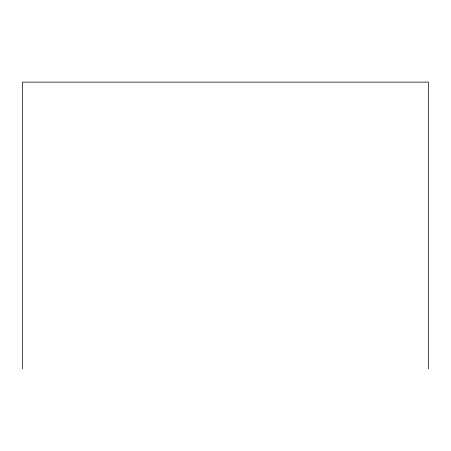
<?xml version="1.0" encoding="UTF-8"?>
<svg xmlns="http://www.w3.org/2000/svg" width="451" height="451" viewBox="0 0 451 451"><rect width="100%" height="100%" fill="white"/><g stroke="black" fill="none" stroke-linecap="round" stroke-linejoin="round"><path stroke-width="0.68" d="M428.45 368.873L428.45 82.127L22.55 82.127L22.55 368.873"/></g></svg>
